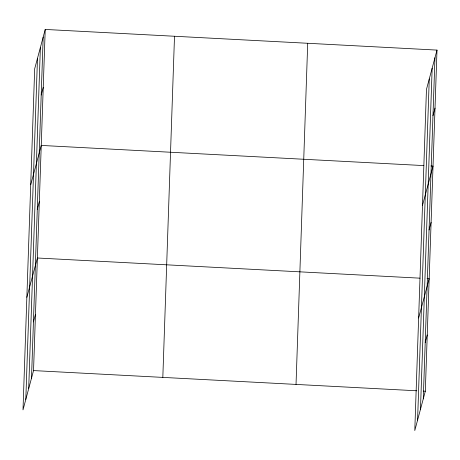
<?xml version="1.0" encoding="UTF-8"?>
<svg xmlns="http://www.w3.org/2000/svg" width="460" height="460" viewBox="0 0 460 460"><rect width="100%" height="100%" fill="white"/><g stroke="black" fill="none" stroke-linecap="round" stroke-linejoin="round"><path stroke-width="0.69" d="M25.806 399.441L37.484 58.299M28.692 388.66L40.376 47.518M31.498 378.195L43.182 37.053M45.218 29.44L34.684 68.764L23 409.906L33.54 370.582L45.218 29.44L437 50.094L425.316 391.236L414.782 430.56L426.46 89.418L437 50.094M162.823 377.395L174.507 36.254M296.027 384.416L307.711 43.274M417.582 420.095L429.266 78.953M420.474 409.314L432.159 68.172M423.275 398.849L434.959 57.707M41.193 95.047L43.234 87.434M30.711 184.753L41.25 145.429L423.844 165.594M37.283 209.329L39.318 201.716M26.852 297.332L37.392 258.002L419.986 278.173M33.425 321.908L35.466 314.295M432.975 115.701L435.016 108.088M422.493 205.407L433.027 166.083L430.911 165.968M429.059 229.983L431.1 222.37M418.634 317.986L429.174 278.656L427.053 278.547M425.207 342.562L427.242 334.949M33.54 370.582L416.841 390.787M423.2 391.121L425.316 391.236"/></g></svg>
